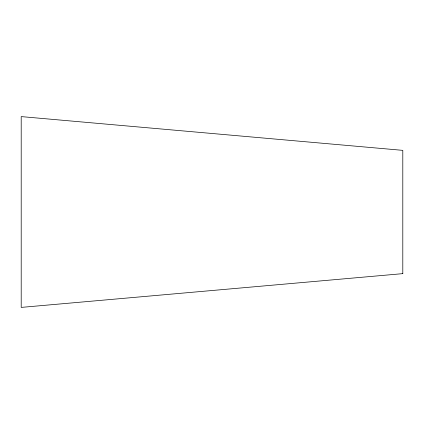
<?xml version="1.0" encoding="UTF-8"?>
<svg xmlns="http://www.w3.org/2000/svg" width="424" height="424" viewBox="0 0 424 424"><rect width="100%" height="100%" fill="white"/><g stroke="black" fill="none" stroke-linecap="round" stroke-linejoin="round"><path stroke-width="0.64" d="M402.8 273.644L21.2 307.4L21.2 116.6L402.8 150.356L402.8 273.644"/></g></svg>
